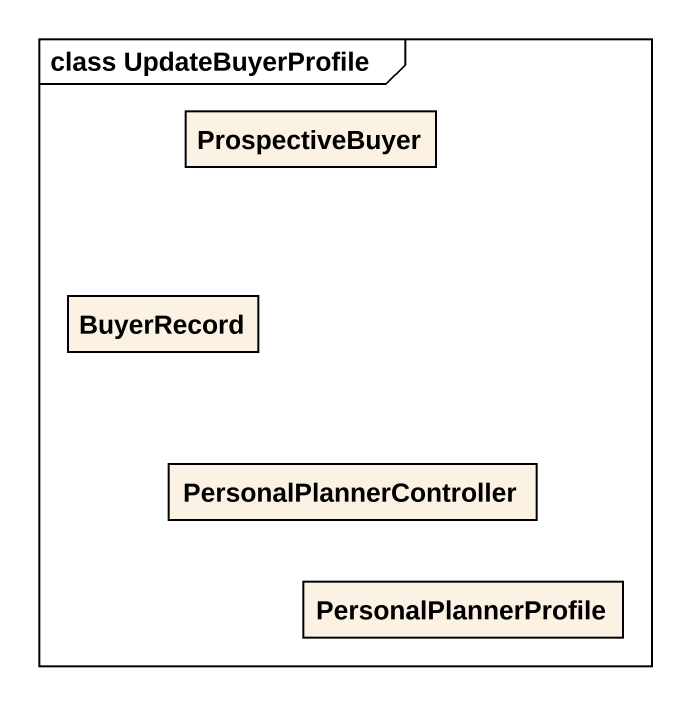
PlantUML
@startuml
mainframe class UpdateBuyerProfile
hide circle
hide empty members
class ProspectiveBuyer
class BuyerRecord
class PersonalPlannerController
class PersonalPlannerProfile
@enduml
